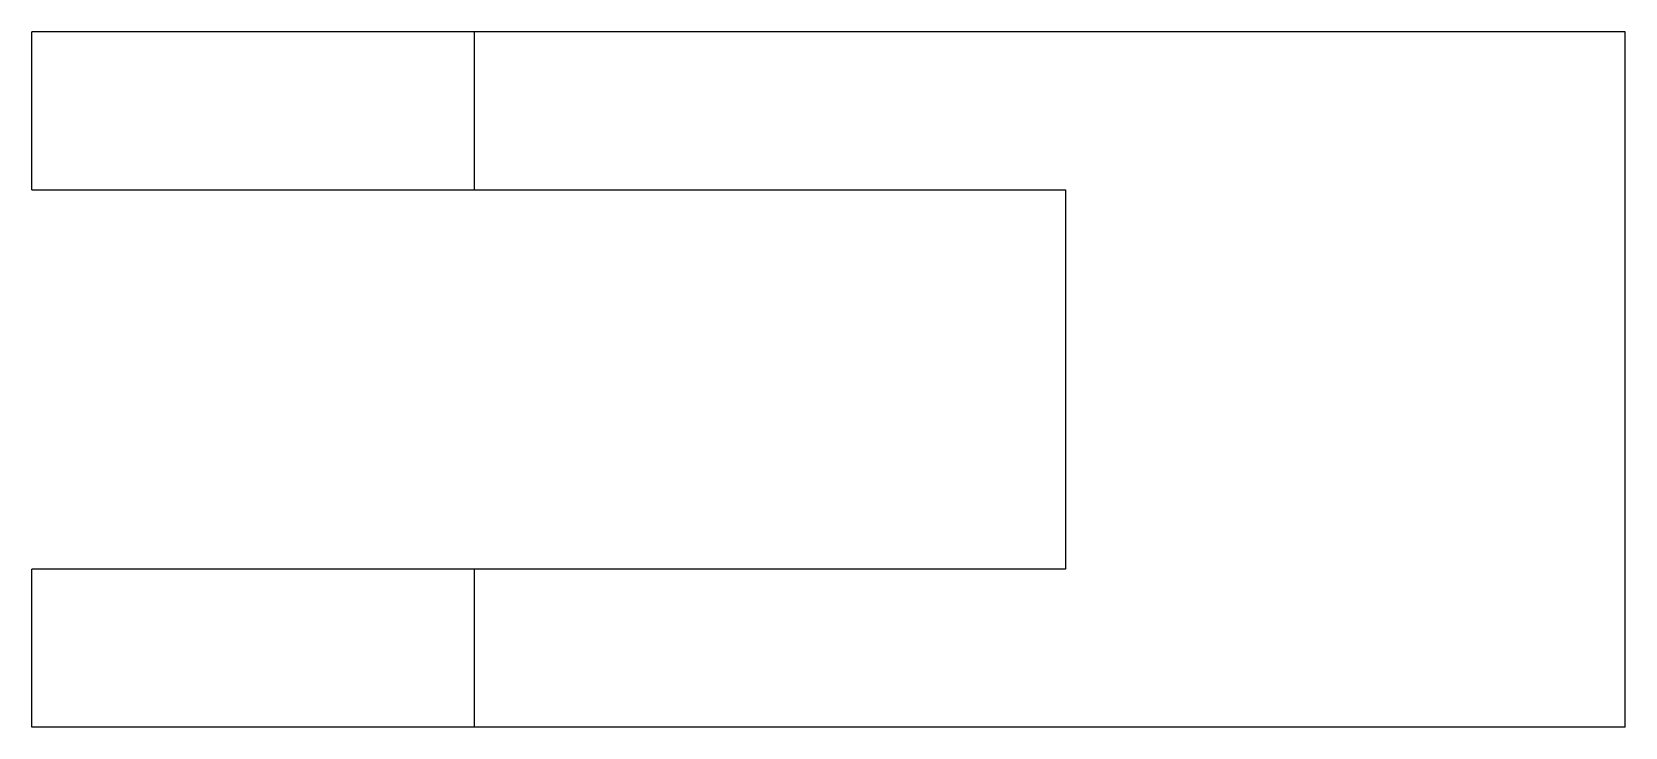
# Model space of a CAD drawing. Header units: metres. Extents: x -12.7 to 37.7, y -22 to 0.
import ezdxf

# ---------------------------------------------------------------- set-up
doc = ezdxf.new("R2010")
doc.units = ezdxf.units.M

msp = doc.modelspace()

# ---------------------------------------------------------------- linework, layer by layer
for points in [[(-12.7, -5), (-12.7, -4.9), (-12.7, -4.8), (-12.7, -4.7), (-12.7, -4.6), (-12.7, -4.5), (-12.7, -4.4), (-12.7, -4.3), (-12.7, -4.2), (-12.7, -4.1), (-12.7, -4), (-12.7, -3.9), (-12.7, -3.8), (-12.7, -3.7), (-12.7, -3.6), (-12.7, -3.5), (-12.7, -3.4), (-12.7, -3.3), (-12.7, -3.2), (-12.7, -3.1), (-12.7, -3), (-12.7, -2.9), (-12.7, -2.8), (-12.7, -2.7), (-12.7, -2.6), (-12.7, -2.5), (-12.7, -2.4), (-12.7, -2.3), (-12.7, -2.2), (-12.7, -2.1), (-12.7, -2), (-12.7, -1.9), (-12.7, -1.8), (-12.7, -1.7), (-12.7, -1.6), (-12.7, -1.5), (-12.7, -1.4), (-12.7, -1.3), (-12.7, -1.2), (-12.7, -1.1), (-12.7, -1), (-12.7, -0.9), (-12.7, -0.8), (-12.7, -0.7), (-12.7, -0.6), (-12.7, -0.5), (-12.7, -0.4), (-12.7, -0.3), (-12.7, -0.2), (-12.7, -0.1), (-12.7, 0)], [(1.3, 0), (1.251, 0), (1.202, 0), (1.153, 0), (1.062, 0), (0.917, 0), (0.772, 0), (0.627, 0), (0.407, 0), (0.173, 0), (-0.06, 0), (-0.316, 0), (-0.626, 0), (-0.937, 0), (-1.247, 0), (-1.601, 0), (-1.973, 0), (-2.344, 0), (-2.722, 0), (-3.136, 0), (-3.551, 0), (-3.965, 0), (-4.392, 0), (-4.828, 0), (-5.264, 0), (-5.7, 0), (-6.136, 0), (-6.572, 0), (-7.008, 0), (-7.435, 0), (-7.849, 0), (-8.264, 0), (-8.678, 0), (-9.056, 0), (-9.427, 0), (-9.799, 0), (-10.153, 0), (-10.463, 0), (-10.774, 0), (-11.084, 0), (-11.34, 0), (-11.573, 0), (-11.807, 0), (-12.027, 0), (-12.172, 0), (-12.317, 0), (-12.462, 0), (-12.553, 0), (-12.602, 0), (-12.651, 0), (-12.7, 0)], [(1.3, -5), (1.3, -4.9), (1.3, -4.8), (1.3, -4.7), (1.3, -4.6), (1.3, -4.5), (1.3, -4.4), (1.3, -4.3), (1.3, -4.2), (1.3, -4.1), (1.3, -4), (1.3, -3.9), (1.3, -3.8), (1.3, -3.7), (1.3, -3.6), (1.3, -3.5), (1.3, -3.4), (1.3, -3.3), (1.3, -3.2), (1.3, -3.1), (1.3, -3), (1.3, -2.9), (1.3, -2.8), (1.3, -2.7), (1.3, -2.6), (1.3, -2.5), (1.3, -2.4), (1.3, -2.3), (1.3, -2.2), (1.3, -2.1), (1.3, -2), (1.3, -1.9), (1.3, -1.8), (1.3, -1.7), (1.3, -1.6), (1.3, -1.5), (1.3, -1.4), (1.3, -1.3), (1.3, -1.2), (1.3, -1.1), (1.3, -1), (1.3, -0.9), (1.3, -0.8), (1.3, -0.7), (1.3, -0.6), (1.3, -0.5), (1.3, -0.4), (1.3, -0.3), (1.3, -0.2), (1.3, -0.1), (1.3, 0)], [(37.7, 0), (36.972, 0), (36.244, 0), (35.516, 0), (34.788, 0), (34.06, 0), (33.332, 0), (32.604, 0), (31.876, 0), (31.148, 0), (30.42, 0), (29.692, 0), (28.964, 0), (28.236, 0), (27.508, 0), (26.78, 0), (26.052, 0), (25.324, 0), (24.596, 0), (23.868, 0), (23.14, 0), (22.412, 0), (21.684, 0), (20.956, 0), (20.228, 0), (19.5, 0), (18.772, 0), (18.044, 0), (17.316, 0), (16.588, 0), (15.86, 0), (15.132, 0), (14.404, 0), (13.676, 0), (12.948, 0), (12.22, 0), (11.492, 0), (10.764, 0), (10.036, 0), (9.308, 0), (8.58, 0), (7.852, 0), (7.124, 0), (6.396, 0), (5.668, 0), (4.94, 0), (4.212, 0), (3.484, 0), (2.756, 0), (2.028, 0), (1.3, 0)], [(37.7, -22), (37.7, -21.56), (37.7, -21.12), (37.7, -20.68), (37.7, -20.24), (37.7, -19.8), (37.7, -19.36), (37.7, -18.92), (37.7, -18.48), (37.7, -18.04), (37.7, -17.6), (37.7, -17.16), (37.7, -16.72), (37.7, -16.28), (37.7, -15.84), (37.7, -15.4), (37.7, -14.96), (37.7, -14.52), (37.7, -14.08), (37.7, -13.64), (37.7, -13.2), (37.7, -12.76), (37.7, -12.32), (37.7, -11.88), (37.7, -11.44), (37.7, -11), (37.7, -10.56), (37.7, -10.12), (37.7, -9.68), (37.7, -9.24), (37.7, -8.8), (37.7, -8.36), (37.7, -7.92), (37.7, -7.48), (37.7, -7.04), (37.7, -6.6), (37.7, -6.16), (37.7, -5.72), (37.7, -5.28), (37.7, -4.84), (37.7, -4.4), (37.7, -3.96), (37.7, -3.52), (37.7, -3.08), (37.7, -2.64), (37.7, -2.2), (37.7, -1.76), (37.7, -1.32), (37.7, -0.88), (37.7, -0.44), (37.7, 0)], [(-12.7, -5), (-12.651, -5), (-12.602, -5), (-12.553, -5), (-12.462, -5), (-12.317, -5), (-12.172, -5), (-12.027, -5), (-11.807, -5), (-11.573, -5), (-11.34, -5), (-11.084, -5), (-10.774, -5), (-10.463, -5), (-10.153, -5), (-9.799, -5), (-9.427, -5), (-9.056, -5), (-8.678, -5), (-8.264, -5), (-7.849, -5), (-7.435, -5), (-7.008, -5), (-6.572, -5), (-6.136, -5), (-5.7, -5), (-5.264, -5), (-4.828, -5), (-4.392, -5), (-3.965, -5), (-3.551, -5), (-3.136, -5), (-2.722, -5), (-2.344, -5), (-1.973, -5), (-1.601, -5), (-1.247, -5), (-0.937, -5), (-0.626, -5), (-0.316, -5), (-0.06, -5), (0.173, -5), (0.407, -5), (0.627, -5), (0.772, -5), (0.917, -5), (1.062, -5), (1.153, -5), (1.202, -5), (1.251, -5), (1.3, -5)], [(1.3, -5), (1.674, -5), (2.048, -5), (2.422, -5), (2.796, -5), (3.17, -5), (3.544, -5), (3.918, -5), (4.292, -5), (4.666, -5), (5.04, -5), (5.414, -5), (5.788, -5), (6.162, -5), (6.536, -5), (6.91, -5), (7.284, -5), (7.658, -5), (8.032, -5), (8.406, -5), (8.78, -5), (9.154, -5), (9.528, -5), (9.902, -5), (10.276, -5), (10.65, -5), (11.024, -5), (11.398, -5), (11.772, -5), (12.146, -5), (12.52, -5), (12.894, -5), (13.268, -5), (13.642, -5), (14.016, -5), (14.39, -5), (14.764, -5), (15.138, -5), (15.512, -5), (15.886, -5), (16.26, -5), (16.634, -5), (17.008, -5), (17.382, -5), (17.756, -5), (18.13, -5), (18.504, -5), (18.878, -5), (19.252, -5), (19.626, -5), (20, -5)], [(20, -5), (20, -5.24), (20, -5.48), (20, -5.72), (20, -5.96), (20, -6.2), (20, -6.44), (20, -6.68), (20, -6.92), (20, -7.16), (20, -7.4), (20, -7.64), (20, -7.88), (20, -8.12), (20, -8.36), (20, -8.6), (20, -8.84), (20, -9.08), (20, -9.32), (20, -9.56), (20, -9.8), (20, -10.04), (20, -10.28), (20, -10.52), (20, -10.76), (20, -11), (20, -11.24), (20, -11.48), (20, -11.72), (20, -11.96), (20, -12.2), (20, -12.44), (20, -12.68), (20, -12.92), (20, -13.16), (20, -13.4), (20, -13.64), (20, -13.88), (20, -14.12), (20, -14.36), (20, -14.6), (20, -14.84), (20, -15.08), (20, -15.32), (20, -15.56), (20, -15.8), (20, -16.04), (20, -16.28), (20, -16.52), (20, -16.76), (20, -17)], [(1.3, -17), (1.251, -17), (1.202, -17), (1.153, -17), (1.062, -17), (0.917, -17), (0.772, -17), (0.627, -17), (0.407, -17), (0.173, -17), (-0.06, -17), (-0.316, -17), (-0.626, -17), (-0.937, -17), (-1.247, -17), (-1.601, -17), (-1.973, -17), (-2.344, -17), (-2.722, -17), (-3.136, -17), (-3.551, -17), (-3.965, -17), (-4.392, -17), (-4.828, -17), (-5.264, -17), (-5.7, -17), (-6.136, -17), (-6.572, -17), (-7.008, -17), (-7.435, -17), (-7.849, -17), (-8.264, -17), (-8.678, -17), (-9.056, -17), (-9.427, -17), (-9.799, -17), (-10.153, -17), (-10.463, -17), (-10.774, -17), (-11.084, -17), (-11.34, -17), (-11.573, -17), (-11.807, -17), (-12.027, -17), (-12.172, -17), (-12.317, -17), (-12.462, -17), (-12.553, -17), (-12.602, -17), (-12.651, -17), (-12.7, -17)], [(-12.7, -22), (-12.7, -21.9), (-12.7, -21.8), (-12.7, -21.7), (-12.7, -21.6), (-12.7, -21.5), (-12.7, -21.4), (-12.7, -21.3), (-12.7, -21.2), (-12.7, -21.1), (-12.7, -21), (-12.7, -20.9), (-12.7, -20.8), (-12.7, -20.7), (-12.7, -20.6), (-12.7, -20.5), (-12.7, -20.4), (-12.7, -20.3), (-12.7, -20.2), (-12.7, -20.1), (-12.7, -20), (-12.7, -19.9), (-12.7, -19.8), (-12.7, -19.7), (-12.7, -19.6), (-12.7, -19.5), (-12.7, -19.4), (-12.7, -19.3), (-12.7, -19.2), (-12.7, -19.1), (-12.7, -19), (-12.7, -18.9), (-12.7, -18.8), (-12.7, -18.7), (-12.7, -18.6), (-12.7, -18.5), (-12.7, -18.4), (-12.7, -18.3), (-12.7, -18.2), (-12.7, -18.1), (-12.7, -18), (-12.7, -17.9), (-12.7, -17.8), (-12.7, -17.7), (-12.7, -17.6), (-12.7, -17.5), (-12.7, -17.4), (-12.7, -17.3), (-12.7, -17.2), (-12.7, -17.1), (-12.7, -17)], [(20, -17), (19.626, -17), (19.252, -17), (18.878, -17), (18.504, -17), (18.13, -17), (17.756, -17), (17.382, -17), (17.008, -17), (16.634, -17), (16.26, -17), (15.886, -17), (15.512, -17), (15.138, -17), (14.764, -17), (14.39, -17), (14.016, -17), (13.642, -17), (13.268, -17), (12.894, -17), (12.52, -17), (12.146, -17), (11.772, -17), (11.398, -17), (11.024, -17), (10.65, -17), (10.276, -17), (9.902, -17), (9.528, -17), (9.154, -17), (8.78, -17), (8.406, -17), (8.032, -17), (7.658, -17), (7.284, -17), (6.91, -17), (6.536, -17), (6.162, -17), (5.788, -17), (5.414, -17), (5.04, -17), (4.666, -17), (4.292, -17), (3.918, -17), (3.544, -17), (3.17, -17), (2.796, -17), (2.422, -17), (2.048, -17), (1.674, -17), (1.3, -17)], [(1.3, -22), (1.3, -21.9), (1.3, -21.8), (1.3, -21.7), (1.3, -21.6), (1.3, -21.5), (1.3, -21.4), (1.3, -21.3), (1.3, -21.2), (1.3, -21.1), (1.3, -21), (1.3, -20.9), (1.3, -20.8), (1.3, -20.7), (1.3, -20.6), (1.3, -20.5), (1.3, -20.4), (1.3, -20.3), (1.3, -20.2), (1.3, -20.1), (1.3, -20), (1.3, -19.9), (1.3, -19.8), (1.3, -19.7), (1.3, -19.6), (1.3, -19.5), (1.3, -19.4), (1.3, -19.3), (1.3, -19.2), (1.3, -19.1), (1.3, -19), (1.3, -18.9), (1.3, -18.8), (1.3, -18.7), (1.3, -18.6), (1.3, -18.5), (1.3, -18.4), (1.3, -18.3), (1.3, -18.2), (1.3, -18.1), (1.3, -18), (1.3, -17.9), (1.3, -17.8), (1.3, -17.7), (1.3, -17.6), (1.3, -17.5), (1.3, -17.4), (1.3, -17.3), (1.3, -17.2), (1.3, -17.1), (1.3, -17)], [(1.3, -22), (1.251, -22), (1.202, -22), (1.153, -22), (1.062, -22), (0.917, -22), (0.772, -22), (0.627, -22), (0.407, -22), (0.173, -22), (-0.06, -22), (-0.316, -22), (-0.626, -22), (-0.937, -22), (-1.247, -22), (-1.601, -22), (-1.973, -22), (-2.344, -22), (-2.722, -22), (-3.136, -22), (-3.551, -22), (-3.965, -22), (-4.392, -22), (-4.828, -22), (-5.264, -22), (-5.7, -22), (-6.136, -22), (-6.572, -22), (-7.008, -22), (-7.435, -22), (-7.849, -22), (-8.264, -22), (-8.678, -22), (-9.056, -22), (-9.427, -22), (-9.799, -22), (-10.153, -22), (-10.463, -22), (-10.774, -22), (-11.084, -22), (-11.34, -22), (-11.573, -22), (-11.807, -22), (-12.027, -22), (-12.172, -22), (-12.317, -22), (-12.462, -22), (-12.553, -22), (-12.602, -22), (-12.651, -22), (-12.7, -22)], [(37.7, -22), (36.972, -22), (36.244, -22), (35.516, -22), (34.788, -22), (34.06, -22), (33.332, -22), (32.604, -22), (31.876, -22), (31.148, -22), (30.42, -22), (29.692, -22), (28.964, -22), (28.236, -22), (27.508, -22), (26.78, -22), (26.052, -22), (25.324, -22), (24.596, -22), (23.868, -22), (23.14, -22), (22.412, -22), (21.684, -22), (20.956, -22), (20.228, -22), (19.5, -22), (18.772, -22), (18.044, -22), (17.316, -22), (16.588, -22), (15.86, -22), (15.132, -22), (14.404, -22), (13.676, -22), (12.948, -22), (12.22, -22), (11.492, -22), (10.764, -22), (10.036, -22), (9.308, -22), (8.58, -22), (7.852, -22), (7.124, -22), (6.396, -22), (5.668, -22), (4.94, -22), (4.212, -22), (3.484, -22), (2.756, -22), (2.028, -22), (1.3, -22)]]:
    msp.add_lwpolyline(points)

doc.saveas('drawing.dxf')
